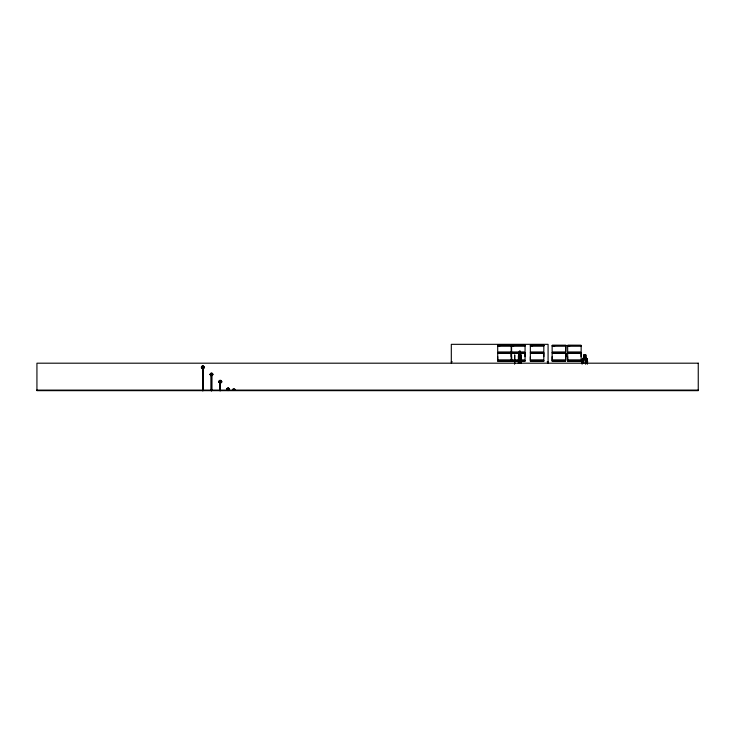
<?xml version="1.0" encoding="UTF-8"?>
<svg xmlns="http://www.w3.org/2000/svg" width="735" height="735" viewBox="0 0 735 735"><rect width="100%" height="100%" fill="white"/><g stroke="black" fill="none" stroke-linecap="round" stroke-linejoin="round"><path stroke-width="1.1" d="M518.322 359.985L497.705 359.985L497.724 356.668M511.174 356.668L511.174 353.36L511.174 359.985M511.597 356.668L511.597 359.985L511.588 353.36M525.056 356.668L525.056 353.36L520.068 353.36M530.348 359.985L530.348 353.36L543.826 353.36L543.817 359.985L530.348 359.985L530.358 356.668M543.817 356.668L543.817 353.36M552.141 359.985L552.141 353.36L565.619 353.36L565.61 359.985L552.141 359.985L552.15 356.668M565.61 356.668L565.61 353.36M566.051 356.668L565.821 353.36M567.659 359.985L567.659 353.36L581.146 353.36L581.128 359.985L567.659 359.985L567.677 356.668M581.128 356.668L581.128 353.36M520.215 359.259L520.656 356.108M518.754 354.812L518.35 363.476M583.957 358.423L582.653 358.404L582.028 359.663L582.083 363.908M582.809 358.423L582.028 359.663L582.138 363.926M582.239 359.718L582.837 358.533M212.176 375.217C213.591 371.138 207.867 375.622 212.176 375.217M211.542 376.21L209.971 374.372L211.68 376.063L211.662 390.671M221.851 381.741L220.178 383.468L218.479 381.768L220.142 383.44L221.887 381.768L219.976 383.275L219.94 390.671M202.603 390.671L202.529 368.86L204.486 367.362L202.768 369.062L201.271 367.16L202.979 368.86L202.952 390.671M203.025 390.671L203.025 368.86L202.529 368.86L204.422 367.307M212.985 374.372L211.276 376.063L211.303 390.671M220.243 383.413L220.362 390.671M234.566 389.026L233.225 389.045M232.554 389.431C238.921 389.568 230.836 389.798 232.977 389.431M233.004 389.238L234.906 389.219M530.33 345.615L543.845 345.615M566.079 345.615L552.132 345.643L552.15 352.028L565.619 352.028L565.619 345.643M498.661 345.689L500.131 345.689M512.543 345.689L514.004 345.689M531.304 345.689L532.765 345.689M553.097 345.689L554.999 345.689M568.614 345.689L570.084 345.689M497.724 346.038L525.056 346.038M530.358 346.038L543.817 346.038M552.15 346.038L565.61 346.038M567.677 346.038L581.128 346.038M519.296 351.385L520.27 351.385M518.322 352.028L497.705 352.028L497.705 345.643L525.075 345.643L525.056 352.028L519.452 351.982M565.821 352.028L566.06 345.643M497.613 352.488L511.284 352.488M511.725 352.488L518.322 352.488M520.095 352.488L525.158 352.488M530.257 352.488L543.928 352.488M552.049 352.488L565.72 352.488M567.567 352.488L581.238 352.488M497.613 352.901L511.284 352.901M511.725 352.901L518.322 352.901M520.095 352.901L525.158 352.901M530.257 352.901L543.928 352.901M552.049 352.901L565.72 352.901M567.567 352.901L581.238 352.901M519.452 353.158L520.003 353.158L520.003 351.982M518.322 353.36L497.705 353.36L497.705 359.985M519.388 354.812L518.644 354.812L518.35 356.08L518.469 363.476M520.187 354.812L520.894 354.812M518.653 354.931L520.885 354.931M583.856 354.876L585.832 354.876L585.832 363.926M585.538 358.423L586.934 358.423L587.44 359.727L587.338 363.926M586.907 358.533L582.653 358.404M585.565 359.718L583.884 359.856M587.375 359.691L587.504 363.908M521.694 359.985L525.066 359.985L525.066 353.36M565.821 359.985L566.06 353.36M497.613 360.444L518.322 360.444M521.74 360.444L525.158 360.444M530.257 360.444L543.928 360.444M552.049 360.444L565.72 360.444M567.567 360.444L581.238 360.444M497.613 360.848L511.284 360.848M511.725 360.848L518.322 360.848M521.74 360.848L525.158 360.848M530.257 360.848L543.928 360.848M552.049 360.848L565.72 360.848M567.567 360.848L581.238 360.848M497.705 361.317L518.322 361.317M521.694 361.317L525.066 361.317M530.348 361.317L543.826 361.317M552.141 361.317L565.619 361.317M567.659 361.317L581.146 361.317M451.308 361.84L452.282 361.84M520.931 361.84L521.547 361.84M547.106 361.84L548.08 361.84M582.267 361.84L583.075 361.84M587.017 361.84L587.825 361.84M220.426 383.275L219.94 383.275L220.004 390.671M36.75 390.11L698.25 390.083M221.06 380.914C216.88 380.05 221.648 384.515 221.198 381.153M585.565 358.533L586.457 359.718L586.457 363.026M586.806 358.423L587.338 359.727M520.784 354.812L521.188 356.117M520.766 354.931L521.078 356.117M583.801 358.404L583.03 359.718L583.03 363.026M520.215 361.142L520.509 363.062M585.721 354.876L585.721 363.926M585.63 354.876L585.556 363.669M584.013 354.996L584.013 358.533M583.957 354.876L583.912 363.026M548.08 363.173L548.08 344.329L451.308 344.329L451.308 363.173M543.826 345.643L543.817 352.028L530.348 352.028L530.348 345.643M521.216 363.476L521.216 356.071L521.106 363.476M520.619 362.732L520.187 351.275M520.27 354.931L520.297 351.275L519.268 351.275L518.837 362.732M519.388 351.275L519.415 354.931M514.693 363.926L514.693 354.876L514.583 363.926M511.588 345.643L511.597 352.028M511.192 345.643L511.174 352.028M220.188 383.275L220.178 390.671M211.726 390.671L211.726 376.063L211.23 376.063L211.23 390.671M211.487 376.063L211.478 390.671M202.786 368.86L202.768 390.671M201.813 366.765C202.63 371.01 205.331 364.266 201.803 366.765M202.061 366.875C202.658 369.99 204.642 365.038 202.061 366.875M210.761 374.078C211.368 377.193 213.352 372.241 210.761 374.078M219.471 381.281C220.068 384.396 222.053 379.444 219.471 381.281M227.087 388.843C227.905 393.096 230.606 386.344 227.078 388.843M227.335 388.953C227.942 392.067 229.926 387.115 227.335 388.953M525.066 345.349L497.705 345.349L525.075 345.386M543.826 345.349L530.348 345.349L543.845 345.386M566.06 345.349L552.141 345.349L566.079 345.386M581.146 345.349L567.659 345.349L581.155 345.386M581.155 345.643L567.65 345.643L567.677 352.028L581.146 352.028L581.146 345.643M585.271 355.584L584.206 355.584L584.206 356.76L585.271 356.76L585.271 355.584M520.159 356.117L519.296 356.117L519.296 362.732L520.159 362.732L520.159 356.117M698.25 363.191L36.934 363.191L36.934 390.662L698.25 390.662L698.25 363.191M210.725 375.41A1.305 1.295 0 0 0 212.801 374.528A1.305 1.295 0 0 0 210.991 373.178A1.305 1.295 0 0 0 210.725 375.41M210.853 375.236A1.075 1.075 0 0 0 212.571 374.501A1.075 1.075 0 0 0 211.074 373.38A1.075 1.075 0 0 0 210.853 375.236M219.434 382.613A1.305 1.295 0 0 0 221.501 381.731A1.305 1.295 0 0 0 219.701 380.381A1.305 1.295 0 0 0 219.434 382.613M219.563 382.439A1.075 1.075 0 0 0 221.281 381.704A1.075 1.075 0 0 0 219.783 380.583A1.075 1.075 0 0 0 219.563 382.439M202.024 368.207A1.305 1.295 0 0 0 204.091 367.325A1.305 1.295 0 0 0 202.29 365.975A1.305 1.295 0 0 0 202.024 368.207M202.153 368.033A1.075 1.075 0 0 0 203.871 367.298A1.075 1.075 0 0 0 202.373 366.177A1.075 1.075 0 0 0 202.153 368.033M227.299 390.285A1.305 1.295 0 0 0 229.375 389.403A1.305 1.295 0 0 0 227.574 388.052A1.305 1.295 0 0 0 227.299 390.285M227.427 390.11A1.075 1.075 0 0 0 229.145 389.375A1.075 1.075 0 0 0 227.657 388.255A1.075 1.075 0 0 0 227.427 390.11"/></g></svg>
